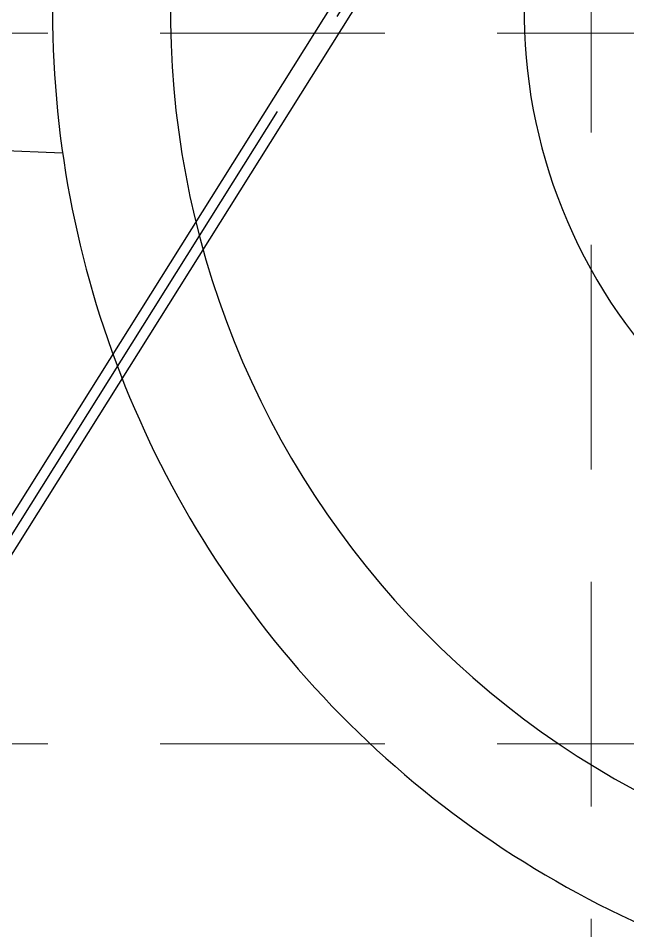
# Model space of a CAD drawing. Header units: inches. Extents: x 3312 to 5850, y 7905 to 11961.
# Drawn here: x 5226.1 to 5280.4, y 10042.5 to 10123.8 of the extents above; entities that cross this region are included whole.
import ezdxf

# ---------------------------------------------------------------- set-up
doc = ezdxf.new("R2010")
doc.units = ezdxf.units.IN
doc.header["$LTSCALE"] = 80
doc.header["$MEASUREMENT"] = 0
doc.linetypes.add('CENTER2', pattern=[1.125, 0.75, -0.125, 0.125, -0.125])
doc.linetypes.add('HIDDEN', pattern=[0.375, 0.25, -0.125])
for name, color, linetype in [('grid', 254, 'HIDDEN'), ('LOTLINE', 7, 'Continuous'), ('PAVING', 7, 'Continuous'), ('ROW', 7, 'Continuous'), ('STORM', 250, 'Continuous'), ('STORM CL', 7, 'CENTER2')]:
    doc.layers.add(name, color=color, linetype=linetype)

msp = doc.modelspace()

# ---------------------------------------------------------------- linework, layer by layer
at = {"layer": 'grid', "color": 252, "linetype": 'HIDDEN', "lineweight": 0}
for p, q in [((5277.267, 8223.61), (5277.083, 11894.203)), ((3378.789, 10122.461), (5783.295, 10122.461)), ((3378.789, 10059.185), (5783.295, 10059.185))]:
    msp.add_line(p, q, dxfattribs=at)
at = {"layer": 'LOTLINE'}
msp.add_line((5098.927, 10116.676), (5230.087, 10111.815), dxfattribs=at)
at = {"layer": 'PAVING'}
for radius in [78.75, 47.25]:
    msp.add_arc((5318.448, 10124.378), radius, 177.87775, 268.39387, dxfattribs=at)
at = {"layer": 'ROW'}
msp.add_arc((5318.448, 10124.378), 89.25, 177.87775, 268.39387, dxfattribs=at)
at = {"layer": 'STORM', "color": 5}
for p, q in [((5218.103, 10064.17), (5257.733, 10127.284)), ((5216.547, 10065.147), (5254.3, 10125.272))]:
    msp.add_line(p, q, dxfattribs=at)
at = {"layer": 'STORM CL', "color": 5}
msp.add_line((5217.325, 10064.658), (5273.587, 10154.26), dxfattribs=at)

doc.saveas('drawing.dxf')
